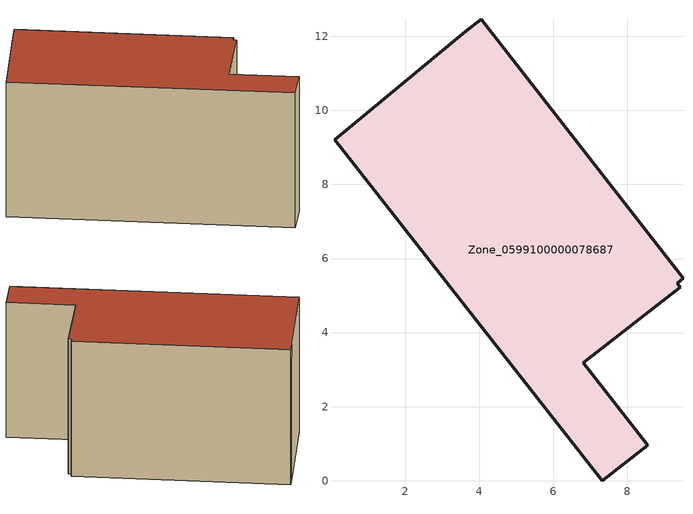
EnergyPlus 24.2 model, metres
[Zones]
Zone_0599100000078687
 floor ground (C_G): 6.81,3.18 8.55,0.96 7.32,0 0.09,9.2 3.63,12.13 4.05,12.46 9.5,5.46 9.34,5.33 9.43,5.22 z0
 wall outside (C_F): 0.09,9.2 7.32,0 8.55,0.96 6.81,3.18 9.43,5.22 9.34,5.33 9.5,5.46 4.05,12.46 3.63,12.13 0.09,9.2 z0:5.97
 roof outside (C_R): 4.05,12.46 3.63,12.13 0.09,9.2 7.32,0 8.55,0.96 6.81,3.18 9.43,5.22 9.34,5.33 9.5,5.46 z5.97
[BUILDING]
Pand.0599100000078687: North Axis=0; Terrain=City; Loads Convergence Tolerance Value=0.04; Temperature Convergence Tolerance Value=0.4; Solar Distribution=FullExterior; Maximum Number of Warmup Days=25; Minimum Number of Warmup Days=1
[Site:Location]
Rotterdam.The.Hague.AP_ZH_NLD Design_Conditions: Latitude=51.96; Longitude=4.45; Time Zone=1; Elevation=-4.5
[SITE:GROUNDTEMPERATURE:BUILDINGSURFACE]
18, 18, 18, 18, 18, 18, 18, 18, 18, 18, 18, 18
[MATERIAL] Thermal Absorptance=0.9; Solar Absorptance=0.7; Visible Absorptance=0.7
Name | Roughness | Thickness | Conductivity | Density | Specific Heat
G.TI.1975-1991 | MediumSmooth | 0.15 | 0.288461 | 540 | 1210
F.TI.1975-1991 | Rough | 0.3 | 0.230769 | 1920 | 840
R.TI.1975-1991 | MediumRough | 0.2 | 0.153846 | 1500 | 1000
[CONSTRUCTION]
C_G: G.TI.1975-1991
C_F: F.TI.1975-1991
C_R: R.TI.1975-1991
[ZONE]
Zone_0599100000078687: Type=1; Multiplier=1; Ceiling Height=Autocalculate; Volume=Autocalculate; Floor Area=autocalculate; Part of Total Floor Area=Yes
[ZONEINFILTRATION:DESIGNFLOWRATE]
Infil_Zone_0599100000078687: Zone or ZoneList or Space or SpaceList=Zone_0599100000078687; Schedule=AlwaysOn; Design Flow Rate Calculation Method=Flow/Area; Flow Rate per Floor Area=0.003; Constant Term Coefficient=1; Temperature Term Coefficient=0; Velocity Term Coefficient=0; Velocity Squared Term Coefficient=0
[HVACTEMPLATE:ZONE:IDEALLOADSAIRSYSTEM]
Zone_0599100000078687: Maximum Heating Supply Air Temperature=50; Minimum Cooling Supply Air Temperature=13; Maximum Heating Supply Air Humidity Ratio=0.0156; Minimum Cooling Supply Air Humidity Ratio=0.0077; Heating Limit=NoLimit; Cooling Limit=NoLimit; Dehumidification Control Type=ConstantSensibleHeatRatio; Cooling Sensible Heat Ratio=0.7; Dehumidification Setpoint=60; Humidification Control Type=None; Humidification Setpoint=30; Outdoor Air Method=None; Outdoor Air Flow Rate per Person=0.00944; Outdoor Air Flow Rate per Zone Floor Area=0; Outdoor Air Flow Rate per Zone=0; Demand Controlled Ventilation Type=None; Outdoor Air Economizer Type=NoEconomizer; Heat Recovery Type=None; Sensible Heat Recovery Effectiveness=0.7; Latent Heat Recovery Effectiveness=0.65
[ZONECONTROL:THERMOSTAT]
ThermostatControl_Zone_0599100000078687: Zone or ZoneList=Zone_0599100000078687; Control Type Schedule=DualSetpointControlType; Control 1=Thermostat_Zone_0599100000078687; Temperature Difference Between Cutout And Setpoint=0
[THERMOSTATSETPOINT:DUALSETPOINT]
Thermostat_Zone_0599100000078687: Heating Setpoint Temperature Schedule=HeatingSetpoint_Zone_0599100000078687; Cooling Setpoint Temperature Schedule=CoolingSetpoint_Zone_0599100000078687
[SCHEDULE:COMPACT]
HeatingSetpoint_Zone_0599100000078687: Through: 12/31, For: AllDays, Until: 24:00, 21
CoolingSetpoint_Zone_0599100000078687: Through: 12/31, For: AllDays, Until: 24:00, 24
DualSetpointControlType: Through: 12/31, For: AllDays, Until: 24:00, 4
AlwaysOn: Through: 12/31, For: AllDays, Until: 24:00, 1
